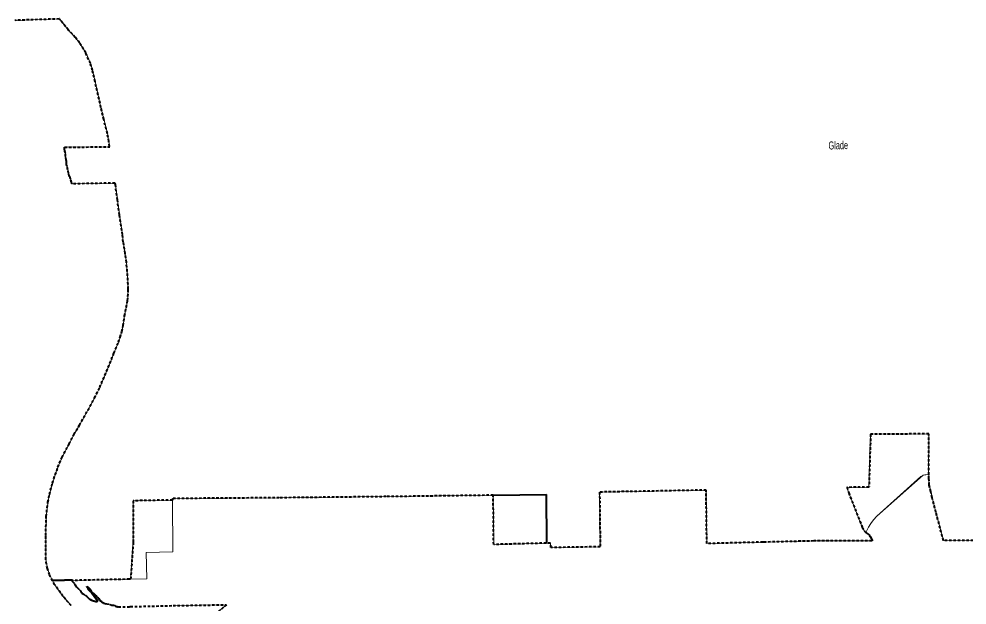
# Model space of a CAD drawing. Header units: feet. Extents: x -903180 to 1023491, y -707744 to 564635.
# Drawn here: x 438178 to 485570, y -445717 to -416418 of the extents above; entities that cross this region are included whole.
import ezdxf

# ---------------------------------------------------------------- set-up
doc = ezdxf.new("R2010")
doc.units = ezdxf.units.FT
doc.header["$LTSCALE"] = 80
doc.linetypes.add('SHORT_DASHED', pattern=[2.7, 1.5, -1.2])
for name, color, linetype, lineweight in [('13', 7, 'SHORT_DASHED', 40), ('58', 7, 'Continuous', 13), ('63', 7, 'Continuous', 13)]:
    doc.layers.add(name, color=color, linetype=linetype, lineweight=lineweight)
doc.layers.add('16', color=7, linetype='Continuous')

msp = doc.modelspace()

# ---------------------------------------------------------------- linework, layer by layer
at = {"layer": '13'}
for p, q in [((440554.68, -423704.45), (440553.04, -423640.29)), ((480630.81, -442173.14), (480671.53, -442205.73)), ((442571.69, -445658.86), (442740.94, -445688.73))]:
    msp.add_line(p, q, dxfattribs=at)
for points in [[(440553.04, -423640.29), (440556.8, -423630.17), (440560.76, -423549.82), (440538.27, -423454.08), (440510.18, -423296.29), (440500.29, -423144.06), (440492.69, -423082.06), (440465.3, -423030.58), (440457.62, -422886.32), (440450.32, -422845.35), (440446.75, -422825.32), (440461.48, -422825.24), (442692.55, -422812.44), (442712.48, -422812.32), (442709.33, -422792.75), (442668.05, -422536.14), (442597.25, -422137.75), (442419.56, -421434.2), (442278.39, -420842.39), (441981.49, -419542.54), (441848.95, -418978.68), (441747.24, -418635.22), (441513.26, -418111.77), (441205.47, -417608.01), (440992.99, -417337.32), (440641.69, -416955.1), (440248.25, -416479.34), (440223.82, -416437.96), (440212, -416417.94), (440191.3, -416418.58), (437966.45, -416487.39)], [(440780.03, -445741.8), (440376.77, -445276.3), (439962.9, -444690.45), (439703.45, -444195.69), (439600.48, -443886.43), (439520.62, -443440), (439513.49, -442831.2), (439520.92, -442246.2), (439538.36, -441289.17), (439614.53, -440636.35), (439627.56, -440569.29), (439701.19, -440190.3), (439855.3, -439616.16), (439994.83, -439203.13), (440129.04, -438822.36), (440333.09, -438331.55), (440679.61, -437656.74), (440930.13, -437180.99), (441199.13, -436724.93), (441960.22, -435367.8), (442215.58, -434837.68), (442800.86, -433443.02), (442922.15, -433130.85), (443148.42, -432571.13), (443243.69, -432327), (443327.05, -432047.14), (443386.6, -431743.46), (443461.95, -431260.31), (443608.83, -430503.09), (443641, -429979.64), (443642.23, -429959.63), (443642.32, -429939.64), (443642.45, -429907.95), (443608.43, -429258.24), (443548.54, -428571.5), (443495.32, -428175.54), (443492.62, -428155.49), (443489.27, -428135.54), (443392.5, -427560.02), (443346.33, -427189.99), (443317.97, -426991.64), (443202.71, -426206.33), (443098.21, -425454.96), (442997.38, -424687.43), (442991.98, -424642.41), (442989.59, -424622.42), (442970.17, -424622.77), (440842, -424661.36), (440821.11, -424661.74), (440817.74, -424645.9), (440801.36, -424568.99), (440759.54, -424423.58), (440739.45, -424343.83), (440691.46, -424270.8), (440659.72, -424127.15), (440618.79, -423937.58), (440586.79, -423783.89), (440554.68, -423704.45)], [(488468.73, -442502.99), (484386.68, -442492.61), (484015.41, -441068.95), (483825.3, -440346.23), (483754.23, -440047.66), (483679.67, -439716.7), (483665.69, -439395.04), (483658.14, -439207.23), (483657.35, -439187.49), (483665.61, -437157.66), (480749.41, -437181.97), (480667.66, -439824.36), (479567.97, -439834.55), (479656.66, -440114.27), (480329.16, -441822.64), (480449.58, -442018.4), (480496.26, -442070.98), (480511.55, -442084.3), (480531.35, -442101.14), (480579.13, -442132.21), (480630.81, -442173.14)], [(480671.53, -442205.73), (480700.69, -442242.17), (480732.25, -442296.91), (480785.73, -442403.92), (480824.42, -442481.3), (480832.87, -442500.5), (480813.22, -442500.59), (477903.44, -442513.54), (475400.21, -442572.01), (475365.27, -442572.83), (475360.21, -442572.96), (472559.86, -442643.47), (472526.6, -439969.44), (467202.98, -440069.59), (467231.49, -442805.84), (464763.66, -442841.78), (464751.85, -442617.29), (461908.16, -442690.12), (461884.6, -440226.14), (456533.13, -440297.67), (451186.3, -440354.17), (445857.54, -440392.66), (445856.87, -440467.69), (443879.32, -440504.18), (443892.23, -442583.26), (443755.74, -444418.08), (443736.98, -444423.67), (443716.98, -444424.19), (443696.98, -444424.64), (440830.5, -444489.41), (440813.16, -444489.8), (440824.08, -444505.88), (440846.3, -444538.59), (440850.24, -444542.77), (440953.5, -444652.26), (440991.01, -444707.48), (441007.7, -444733.15), (441086.74, -444843.5), (441224.6, -444980.46), (441261.35, -445005.62), (441270.33, -445043.51), (441320.24, -445112.47), (441338.89, -445136.07), (441367.3, -445149.4), (441369.62, -445161.39), (441510.01, -445240.11), (441556.99, -445273.03), (441631.4, -445359.44), (441709.25, -445423.69), (441717.36, -445427.49), (441796.82, -445475.65), (441916.16, -445514.79), (442027.21, -445544.11), (442059.39, -445547.31), (442089.25, -445538.55), (442105.09, -445530.13), (442114.44, -445503.82), (442101.6, -445472.04), (442058.94, -445451.04), (442019.79, -445409.9), (441973.96, -445342.84), (441880.49, -445216.8), (441766.52, -445073.22), (441725.15, -445024.11), (441717.14, -445024.3), (441710.66, -445006.41), (441661.38, -444961.51), (441646.59, -444931.79), (441632.04, -444912.1), (441577.33, -444811.16), (441574.91, -444795.17), (441603.18, -444802.48), (441633.71, -444819.78), (441646.24, -444839.53), (441740.74, -444927.43), (441836.68, -445071.46), (441867.71, -445108.79), (441888.17, -445124.34), (441924.56, -445135.46), (441949.42, -445166.93), (441957.64, -445174.75), (441990.78, -445216.05), (442021.21, -445229.33), (442040.22, -445266.96), (442061.33, -445308.56), (442136.68, -445352.82), (442171.62, -445386.04), (442211.84, -445469.28), (442287.39, -445521.56), (442308.36, -445557.13), (442345.15, -445584.3), (442363.29, -445587.86), (442418.23, -445618.58), (442561.62, -445657.11), (442571.69, -445658.86)], [(442740.94, -445688.73), (442827.95, -445718.65), (442920.3, -445722.36), (442944.56, -445729.78), (442961, -445745.42), (442995.64, -445766.62), (443052.61, -445784.97), (443092.61, -445797.85), (443113.95, -445804.72), (443133.77, -445815.05), (443153.95, -445814.53), (443708.36, -445800.18), (443728.36, -445796.64), (443748.36, -445796.16), (445887.47, -445744.81), (448557.06, -445703.24), (445743.54, -448026.05)]]:
    msp.add_lwpolyline(points, dxfattribs=at)
at = {"layer": '58'}
for points in [[(440500.29, -423144.06), (440492.69, -423082.06), (440465.3, -423030.58), (440457.62, -422886.32), (440450.32, -422845.35), (440446.75, -422825.32), (440461.48, -422825.24), (442692.55, -422812.44), (442712.48, -422812.32), (442709.33, -422792.75), (442668.05, -422536.14), (442597.25, -422137.75), (442419.56, -421434.2), (442278.39, -420842.39), (441981.49, -419542.54), (441848.95, -418978.68), (441747.24, -418635.22), (441513.26, -418111.77), (441205.47, -417608.01), (440992.99, -417337.32), (440641.69, -416955.1), (440248.25, -416479.34), (440223.82, -416437.96), (440212, -416417.94), (440191.3, -416418.58), (437966.45, -416487.39)], [(440780.03, -445741.8), (440376.77, -445276.3), (439962.9, -444690.45), (439703.45, -444195.69), (439600.48, -443886.43), (439520.62, -443440), (439513.49, -442831.2), (439520.92, -442246.2), (439538.36, -441289.17), (439614.53, -440636.35), (439627.56, -440569.29), (439701.19, -440190.3), (439855.3, -439616.16), (439994.83, -439203.13), (440129.04, -438822.36), (440333.09, -438331.55), (440679.61, -437656.74), (440930.13, -437180.99), (441199.13, -436724.93), (441960.22, -435367.8), (442215.58, -434837.68), (442800.86, -433443.02), (442922.15, -433130.85), (443148.42, -432571.13), (443243.69, -432327), (443327.05, -432047.14), (443386.6, -431743.46), (443461.95, -431260.31), (443608.83, -430503.09), (443641, -429979.64), (443642.23, -429959.63), (443642.32, -429939.64), (443642.45, -429907.95), (443608.43, -429258.24), (443548.54, -428571.5), (443495.32, -428175.54), (443492.62, -428155.49), (443489.27, -428135.54), (443392.5, -427560.02), (443346.33, -427189.99), (443317.97, -426991.64), (443202.71, -426206.33), (443098.21, -425454.96), (442997.38, -424687.43), (442991.98, -424642.41), (442989.59, -424622.42), (442970.17, -424622.77), (440842, -424661.36), (440821.11, -424661.74), (440817.74, -424645.9), (440801.36, -424568.99), (440759.54, -424423.58), (440739.45, -424343.83), (440691.46, -424270.8), (440659.72, -424127.15), (440618.79, -423937.58), (440586.79, -423783.89), (440554.68, -423704.45), (440553.04, -423640.29), (440556.8, -423630.17), (440560.76, -423549.82), (440538.27, -423454.08), (440510.18, -423296.29), (440500.29, -423144.06)], [(488468.73, -442502.99), (484386.68, -442492.61), (484015.41, -441068.95), (483825.3, -440346.23), (483754.23, -440047.66), (483679.67, -439716.7), (483665.69, -439395.04), (483658.14, -439207.23), (483657.35, -439187.49), (483637.34, -439189.89), (483464.9, -439210.59), (483372.3, -439222.17), (483262.81, -439291.34), (481055.85, -441270.66), (480899.39, -441456.52), (480760.21, -441643.75), (480637.37, -441815.78), (480521, -442064.13), (480511.55, -442084.3), (480531.35, -442101.14), (480579.13, -442132.21), (480630.81, -442173.14), (480671.53, -442205.73), (480700.69, -442242.17), (480732.25, -442296.91), (480785.73, -442403.92), (480824.42, -442481.3), (480832.87, -442500.5), (480813.22, -442500.59), (477903.44, -442513.54), (475400.21, -442572.01), (475365.27, -442572.83), (475360.21, -442572.96), (472559.86, -442643.47), (472526.6, -439969.44), (467202.98, -440069.59), (467231.49, -442805.84), (464763.66, -442841.78), (464751.85, -442617.29), (461908.16, -442690.12), (461884.6, -440226.14), (456533.13, -440297.67), (451186.3, -440354.17), (445857.54, -440392.66), (445856.87, -440467.69), (445875.19, -443053.62), (444534.27, -443097.02), (444563.63, -444404.99), (443736.98, -444423.67), (443716.98, -444424.19), (443696.98, -444424.64), (440830.5, -444489.41), (440813.16, -444489.8), (440824.08, -444505.88), (440846.3, -444538.59), (440850.24, -444542.77), (440953.5, -444652.26), (440991.01, -444707.48), (441007.7, -444733.15), (441086.74, -444843.5), (441224.6, -444980.46), (441261.35, -445005.62), (441270.33, -445043.51), (441320.24, -445112.47), (441338.89, -445136.07), (441367.3, -445149.4), (441369.62, -445161.39), (441510.01, -445240.11), (441556.99, -445273.03), (441631.4, -445359.44), (441709.25, -445423.69), (441717.36, -445427.49), (441796.82, -445475.65), (441916.16, -445514.79), (442027.21, -445544.11), (442059.39, -445547.31), (442089.25, -445538.55), (442105.09, -445530.13), (442114.44, -445503.82), (442101.6, -445472.04)], [(442101.6, -445472.04), (442058.94, -445451.04), (442019.79, -445409.9), (441973.96, -445342.84), (441880.49, -445216.8), (441766.52, -445073.22), (441725.15, -445024.11), (441717.14, -445024.3), (441710.66, -445006.41), (441661.38, -444961.51), (441646.59, -444931.79), (441632.04, -444912.1), (441577.33, -444811.16), (441574.91, -444795.17), (441603.18, -444802.48), (441633.71, -444819.78), (441646.24, -444839.53), (441740.74, -444927.43), (441836.68, -445071.46), (441867.71, -445108.79), (441888.17, -445124.34), (441924.56, -445135.46), (441949.42, -445166.93), (441957.64, -445174.75), (441990.78, -445216.05), (442021.21, -445229.33), (442040.22, -445266.96), (442061.33, -445308.56), (442136.68, -445352.82), (442171.62, -445386.04), (442211.84, -445469.28), (442287.39, -445521.56), (442308.36, -445557.13), (442345.15, -445584.3), (442363.29, -445587.86), (442418.23, -445618.58), (442561.62, -445657.11), (442571.69, -445658.86), (442740.94, -445688.73), (442827.95, -445718.65)], [(445887.47, -445744.81), (448557.06, -445703.24), (445743.54, -448026.05)]]:
    msp.add_lwpolyline(points, dxfattribs=at)
for points in [[(480667.66, -439824.36), (480749.41, -437181.97), (483665.61, -437157.66), (483637.34, -439189.89), (483372.3, -439222.17), (481055.85, -441270.66), (480899.39, -441456.52), (480760.21, -441643.75), (480637.37, -441815.78), (480521, -442064.13), (480511.55, -442084.3), (480449.58, -442018.4), (480329.16, -441822.64), (479656.66, -440114.27), (479567.97, -439834.55)], [(444563.63, -444404.99), (443755.74, -444418.08), (443892.23, -442583.26), (443879.32, -440504.18), (445856.87, -440467.69), (445875.19, -443053.62), (444534.27, -443097.02)]]:
    msp.add_lwpolyline(points, close=True, dxfattribs=at)
at = {"layer": '63', "lineweight": 40}
for p, q in [((461884.6, -440226.14), (464555.28, -440194.63)), ((464565.81, -442607.79), (464555.28, -440194.63)), ((439835.37, -444478.92), (440449.67, -444480.96)), ((440844.99, -444473.03), (440449.67, -444480.96))]:
    msp.add_line(p, q, dxfattribs=at)

# ---------------------------------------------------------------- texts
at = {"layer": '16', "width": 0.6}
msp.add_text('Glade', height=400, rotation=1.261, dxfattribs=at).set_placement((478648.36, -422944.07))

doc.saveas('drawing.dxf')
